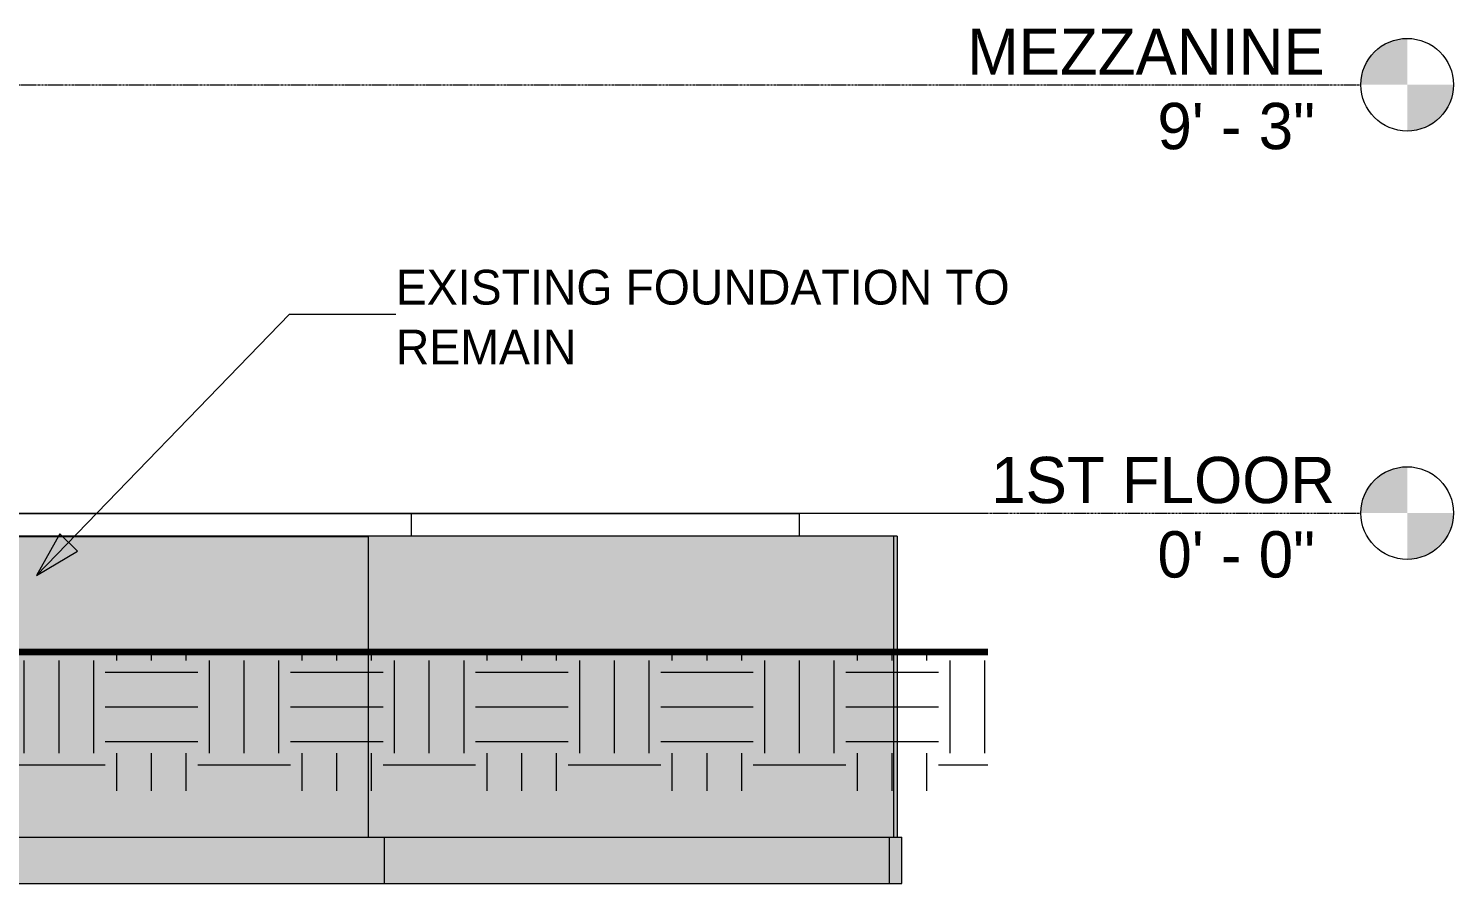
# Model space of a CAD drawing. Header units: inches. Extents: x 1352 to 4245, y -195 to 444.
# Drawn here: x 3875.4 to 4244.9, y -96 to 125.6 of the extents above; entities that cross this region are included whole.
import ezdxf

# ---------------------------------------------------------------- set-up
doc = ezdxf.new("R2010")
doc.units = ezdxf.units.IN
doc.header["$MEASUREMENT"] = 0
doc.linetypes.add('Aligning Line 1_8_', pattern=[0.25, 0.125, -0.125])
doc.linetypes.add('Grid Line 1_2_', pattern=[0.8749999999999999, 0.4999999999999999, -0.125, 0.125, -0.125])
for name, color, linetype, lineweight in [('A-FLOR', 192, 'Continuous', 13), ('A-FLOR-LEVL', 51, 'Continuous', 9), ('A-FLOR-LEVL-1', 51, 'Grid Line 1_2_', 9), ('A-WALL-PATT-2', 50, 'Continuous', 13), ('C-TOPO', 7, 'Continuous', 9), ('C-TOPO-1', 7, 'Continuous', 140), ('G-ANNO-SYMB', 111, 'Aligning Line 1_8_', 9), ('G-ANNO-TEXT', 231, 'Continuous', 9), ('S-FNDN-1', 50, 'Continuous', 13), ('S-FNDN-2', 10, 'Continuous', 13), ('S-FNDN-4', 254, 'Continuous', 13), ('S-FNDN-5', 163, 'Continuous', 13)]:
    doc.layers.add(name, color=color, linetype=linetype, lineweight=lineweight)
doc.styles.add('Century Gothic', font='ufonts.com_century-gothic.ttf', dxfattribs={"height": 11.99999999999999})
doc.styles.add('Century Gothic_1', font='ufonts.com_century-gothic.ttf', dxfattribs={"height": 8.999999999999991})

# ---------------------------------------------------------------- blocks, each defined once
blk = doc.blocks.new('Level - Level Head - Circle-50818-BUILDING SECTION - EAST_WEST - LOOKING SOUTH')
at = {"layer": 'A-FLOR-LEVL'}
h = blk.add_hatch(color=256, dxfattribs=at)
edge = h.paths.add_edge_path(flags=0)
edge.add_line((4232.88543129482, 3.622640811498824e-14), (4220.88543129482, 3.622640811498824e-14))
edge.add_arc((4232.88543129482, -7.440186050294366e-16), 11.99999999999998, 90.00000000000028, 180.0000000000003, ccw=False)
edge.add_line((4232.88543129482, 11.99999999999999), (4232.88543129482, 3.552713678800501e-14))
h = blk.add_hatch(color=256, dxfattribs=at)
edge = h.paths.add_edge_path(flags=0)
edge.add_line((4232.88543129482, -11.99999999999999), (4232.88543129482, -5.329070518200751e-14))
edge.add_line((4232.88543129482, -5.395683899678257e-14), (4244.88543129482, -5.395683899678257e-14))
edge.add_arc((4232.88543129482, 0), 11.99999999999998, 269.99999999999994, 359.9999999999998, ccw=False)
blk.add_circle((4232.88543129482, 0), 12, dxfattribs=at)

msp = doc.modelspace()

# ---------------------------------------------------------------- hatches: boundary and pattern name
at = {"layer": 'A-WALL-PATT-2'}
h = msp.add_hatch(color=256, dxfattribs=at)
h.paths.add_polyline_path([(3963.580465510639, -84.00000000000254), (3963.580465510639, -72.00000000000033), (3786.387286638088, -72.00000000000033), (3786.387286638088, -84.00000000000135), (3956.912487197631, -84.00000000000254)], flags=0)
h.paths.add_polyline_path([(3963.580465510639, -36.00000000000016), (3963.580465510639, -6.00000000000017), (3786.387286638088, -5.999999999998805), (3786.387286638088, -36.00000000000016), (3956.912487197631, -36.00000000000016)], flags=0)
h = msp.add_hatch(color=256, dxfattribs=at)
h.paths.add_polyline_path([(4098.613901445324, -84.00000000000357), (4099.778758683999, -84.00000000000357), (4099.778758683999, -72.00000000000033), (3963.580465510639, -72.00000000000033), (3963.580465510639, -84.00000000000271), (3967.656193603046, -84.00000000000271)], flags=0)
h.paths.add_polyline_path([(4047.394799771169, -36.00000000000016), (4099.778758683999, -36.00000000000016), (4099.778758683999, -6.00000000000017), (3963.580465510639, -5.999999999999317), (3963.580465510639, -36.00000000000016)], flags=0)
for points in [[(3789.684987197631, -72.00000000000033), (3963.580465510639, -72.00000000000033), (3963.580465510639, -36.00000000000016), (3786.387286638088, -36.00000000000016), (3786.387286638088, -72.00000000000033)], [(4099.778758683999, -72.00000000000033), (4099.778758683999, -36.00000000000016), (3963.580465510639, -36.00000000000016), (3963.580465510639, -72.00000000000033), (3984.534049075775, -72.00000000000033)]]:
    msp.add_hatch(color=256, dxfattribs=at).paths.add_polyline_path(points, flags=0)
at = {"layer": 'C-TOPO'}
h = msp.add_hatch(dxfattribs=at)
h.set_pattern_fill('FP_2', color=256, style=0, pattern_type=2)
h.set_pattern_definition([(0, (2839.341, 132.759), (24, 24), [24, -24]), (0, (2839.341, 141.759), (24, 24), [24, -24]), (0, (2839.341, 150.759), (24, 24), [24, -24]), (90, (2842.341, 153.759), (-24, 24), [24, -24]), (90, (2851.341, 153.759), (-24, 24), [24, -24]), (90, (2860.341, 153.759), (-24, 24), [24, -24])])
h.paths.add_polyline_path([(4124.139987197631, -72.00000000000033), (4124.139987197631, -36.00000000000016), (3212.453253864451, -36.00000000000016), (3212.453253864451, -72.00000000000033), (3956.912487197631, -72.00000000000033)], flags=0)
at = {"layer": 'G-ANNO-TEXT'}
msp.add_hatch(color=256, dxfattribs=at).paths.add_polyline_path([(3877.518488918526, -16.22018965702171), (3888.177454160465, -9.838560177691091), (3883.558608856435, -5.364053789412207)], flags=0)
at = {"layer": 'S-FNDN-1'}
h = msp.add_hatch(color=256, dxfattribs=at)
h.paths.add_polyline_path([(4100.674802713749, -84.00000000000357), (4100.674802713749, -72.00000000000033), (4099.778758683999, -72.00000000000033), (4099.778758683999, -84.00000000000357)], flags=0)
h.paths.add_polyline_path([(4100.674802713749, -36.00000000000016), (4100.674802713749, -6.00000000000017), (4099.778758683999, -6.00000000000017), (4099.778758683999, -36.00000000000016)], flags=0)
for points in [[(4099.778758683999, -72.00000000000033), (4100.674802713749, -72.00000000000033), (4100.674802713749, -36.00000000000016), (4099.778758683999, -36.00000000000016), (4099.778758683999, -42.33760099122923)], [(3967.656193603046, -96.00000000000186), (3967.65619360304, -84.00000000000186), (3778.602277443182, -84.0000000000005), (3778.602277443182, -96.0000000000005), (3956.912487197631, -96.00000000000186)], [(4098.613901445322, -96.00000000000306), (4098.613901445323, -84.00000000000306), (3967.656193603047, -84.00000000000237), (3967.656193603047, -96.00000000000237)]]:
    msp.add_hatch(color=256, dxfattribs=at).paths.add_polyline_path(points, flags=0)
at = {"layer": 'S-FNDN-2'}
msp.add_hatch(color=256, dxfattribs=at).paths.add_polyline_path([(4098.613901445322, -96.00000000000306), (4101.839659952427, -96.00000000000306), (4101.839659952427, -84.00000000000306), (4098.613901445323, -84.00000000000306)], flags=0)

# ---------------------------------------------------------------- linework, layer by layer
at = {"layer": 'A-FLOR'}
for p, q in [((3581.703253864444, -0.1249999999998841), (4075.286122447537, -0.1249999999998841)), ((3974.764509841095, -5.999999999999126), (3974.764509841095, -0.1249999999998843)), ((4075.286122447537, -0.1249999999998843), (4075.286122447537, -5.999999999999766)), ((3963.580465510641, -6.124999999999883), (3774.007690429779, -6.124999999999883))]:
    msp.add_line(p, q, dxfattribs=at)
at = {"layer": 'A-FLOR-LEVL-1'}
for p, q in [((1351.78415744599, 111), (4220.885431294822, 111)), ((1351.78415744599, 0), (4220.885431294822, 0))]:
    msp.add_line(p, q, dxfattribs=at)
at = {"layer": 'C-TOPO'}
msp.add_line((4124.139987197631, -36.00000000000016), (3819.42370605478, -36.00000000000016), dxfattribs=at)
at = {"layer": 'C-TOPO-1'}
msp.add_line((3819.42347779175, -35.99999999999999), (4124.13998719763, -35.99999999999999), dxfattribs=at)
at = {"layer": 'G-ANNO-SYMB'}
msp.add_line((1448.499987197633, 0), (4124.13998719763, 0), dxfattribs=at)
at = {"layer": 'G-ANNO-TEXT'}
for p, q in [((3877.518488918526, -16.22018965702171), (3943.154088592778, 51.53268742607794)), ((3943.154088592778, 51.53268742607794), (3970.678694907788, 51.53268742607793)), ((3883.558608856435, -5.364053789412207), (3877.518488918526, -16.22018965702171)), ((3888.177454160465, -9.838560177691091), (3883.558608856435, -5.364053789412207)), ((3877.518488918526, -16.22018965702171), (3888.177454160465, -9.838560177691091))]:
    msp.add_line(p, q, dxfattribs=at)
at = {"layer": 'S-FNDN-4'}
for p, q in [((3963.580465510638, -84.0000000000024), (3963.580465510638, -5.999999999999978)), ((4099.778758683998, -84.00000000000334), (4099.778758683998, -5.999999999999999)), ((4100.674802713749, -5.999999999999999), (4100.674802713749, -84.00000000000334))]:
    msp.add_line(p, q, dxfattribs=at)
at = {"layer": 'S-FNDN-5'}
for p, q in [((4100.674802713749, -5.999999999999999), (3581.703253864444, -5.999999999999324)), ((3225.453253864444, -84.00000000000094), (4101.839659952426, -84.00000000000291)), ((3967.656193603047, -84.00000000000215), (3967.656193603047, -96.00000000000213)), ((4098.613901445322, -84.00000000000291), (4098.613901445322, -96.0000000000029)), ((4101.839659952426, -96.0000000000029), (4101.839659952426, -84.00000000000291)), ((3225.453253864444, -96.00000000000092), (4101.839659952426, -96.0000000000029))]:
    msp.add_line(p, q, dxfattribs=at)

# ---------------------------------------------------------------- block references
at = {"layer": 'A-FLOR-LEVL'}
for p in [(0, 110.9999999999999), (0, 0)]:
    msp.add_blockref('Level - Level Head - Circle-50818-BUILDING SECTION - EAST_WEST - LOOKING SOUTH', p, dxfattribs=at)

# ---------------------------------------------------------------- texts
at = {"layer": 'A-FLOR-LEVL', "char_height": 11.99999999999999, "attachment_point": 1, "style": 'Century Gothic'}
for s, insert, width in [('MEZZANINE', (4118.788778858014, 125.5629882425901), 109.9889999999999), ('9\' - 3"', (4168.132653613365, 106.2888230642193), 50.90399999999995), ('1ST FLOOR', (4125.024999330455, 14.56298824259019), 102.4139999999999), ('0\' - 0"', (4168.132653613365, -4.711176935780617), 50.90399999999995)]:
    msp.add_mtext(s, dxfattribs=dict(at, insert=insert, width=width))
at = {"layer": 'G-ANNO-TEXT', "char_height": 8.999999999999991, "attachment_point": 1, "style": 'Century Gothic_1'}
for s, insert, width in [('EXISTING FOUNDATION TO', (3970.678694907788, 63.0287504182039), 195.1319999999998), ('REMAIN', (3970.678694907788, 47.52875041820391), 59.38799999999993)]:
    msp.add_mtext(s, dxfattribs=dict(at, insert=insert, width=width))

doc.saveas('drawing.dxf')
